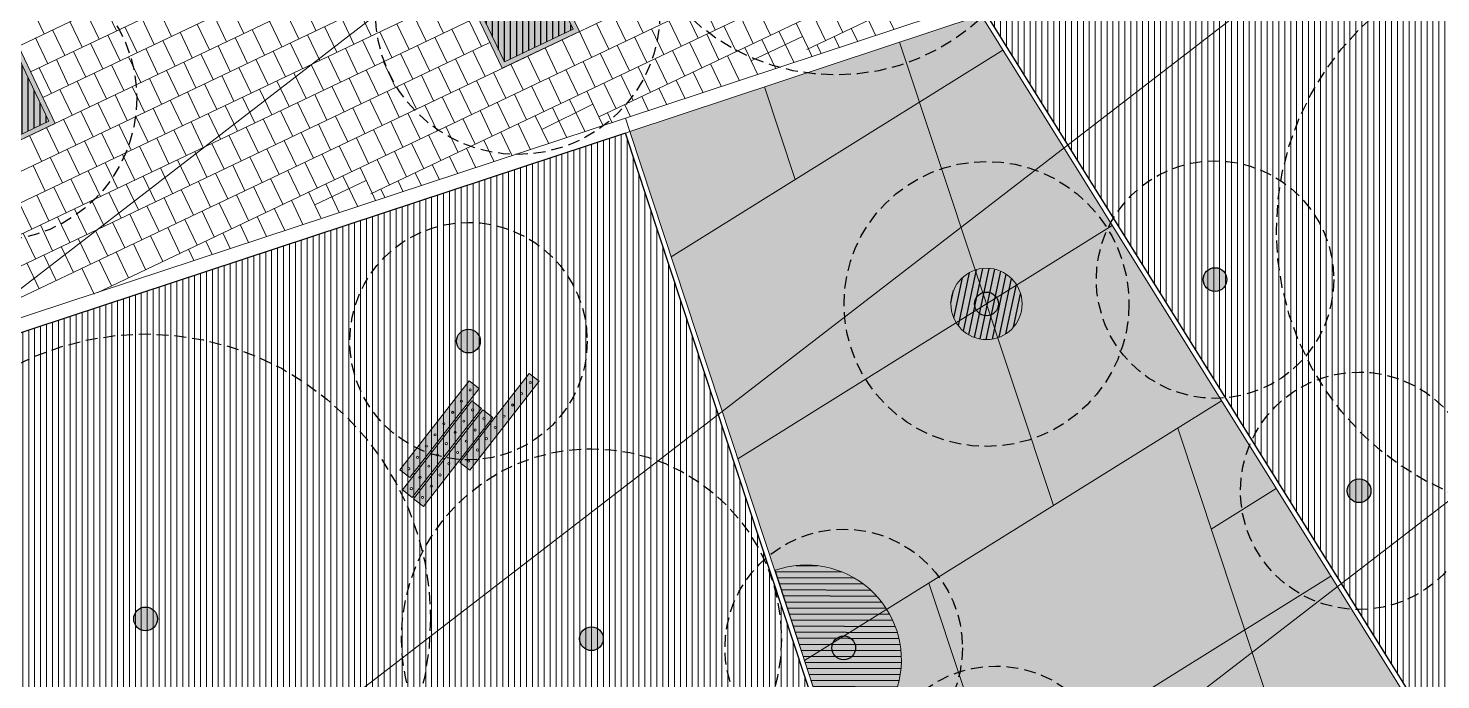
# Model space of a CAD drawing. Header units: metres. Extents: x 678805 to 1359287, y 2747329 to 5497370.
# Drawn here: x 679761.22 to 679790.96, y 2748711.44 to 2748725.15 of the extents above; entities that cross this region are included whole.
import ezdxf
from ezdxf.enums import TextEntityAlignment as Align

# ---------------------------------------------------------------- set-up
doc = ezdxf.new("R2010")
doc.units = ezdxf.units.M
doc.linetypes.add('XREF_MON_SFT_TREES$0$HIDDEN', pattern=[0.375, 0.25, -0.125])
for name, color, linetype in [('00_XREF_MON_HSC_PAVEMENT', 7, 'Continuous'), ('00_XREF_TWQ_BUILDINGS', 7, 'Continuous'), ('00_XREF_TWQ_SFT_TREES', 7, 'Continuous'), ('XREF_MON_GENERAL_LAYOUT$0$02-L-Edge Line Step -10cm', 6, 'Continuous'), ('XREF_MON_HSC_PAVEMENT$0$03-TR-Tree Pit_Green', 74, 'Continuous'), ('XREF_MON_SFT_TREES$0$SL_TREE_CANOPY', 251, 'XREF_MON_SFT_TREES$0$HIDDEN'), ('XREF_MON_SFT_TREES$0$SL_TREE_TRUNK', 251, 'Continuous')]:
    doc.layers.add(name, color=color, linetype=linetype)
for name, color, linetype, true_color in [('02-L-Waterfeatures 01', 7, 'Continuous', 0x4da6ff), ('XREF_MON_HSC_PAVEMENT$0$03-TR-Tree Pit_White', 7, 'Continuous', 0xfcfcfc), ('XREF_MON_SFT_TREES$0$SL_TREE_ACACIA_ETBAICA', 7, 'Continuous', 0x405700), ('XREF_MON_SFT_TREES$0$SL_TREE_ACACIA_NILOTICA', 7, 'Continuous', 0x264d00), ('XREF_MON_SFT_TREES$0$SL_TREE_BOMBAX_CEIBA', 7, 'Continuous', 0x8f2400), ('XREF_MON_SFT_TREES$0$SL_TREE_CERCIDIUM_FLORIDUM', 7, 'Continuous', 0xe0e000), ('XREF_MON_SFT_TREES$0$SL_TREE_FICUS_RELIGIOSA', 7, 'Continuous', 0x405700), ('XREF_MON_SFT_TREES$0$SL_TREE_MELIA_AZEDARACH', 7, 'Continuous', 0xfcb0fa)]:
    doc.layers.add(name, color=color, linetype=linetype, true_color=true_color)
for name, color, linetype, lineweight in [('XREF_MON_GENERAL_LAYOUT$0$02-L-Level Curves 0.25-0.75m', 33, 'Continuous', 5), ('XREF_MON_GENERAL_LAYOUT$0$02-L-Level Curves 0.50m', 33, 'Continuous', 5), ('XREF_MON_GENERAL_LAYOUT$0$02-L-Level Curves 1m', 37, 'Continuous', 5), ('XREF_MON_GENERAL_LAYOUT$0$02-L-Material Change', 251, 'Continuous', 5), ('XREF_MON_GENERAL_LAYOUT$0$04-BK-Tree Pit', 6, 'Continuous', 5), ('XREF_MON_HSC_FURNITURE$0$03-PG-CBIncluded', 8, 'Continuous', 5), ('XREF_MON_HSC_PAVEMENT$0$04-BK-Tree Pit', 6, 'Continuous', 5)]:
    doc.layers.add(name, color=color, linetype=linetype, lineweight=lineweight)
for name, color, linetype, lineweight, true_color in [('XREF_MON_HSC_PAVEMENT$0$02-L-Joints-Paviment_06_Concrete Slab in sittu', 7, 'Continuous', 5, 0x999999), ('XREF_MON_HSC_PAVEMENT$0$02-L-Joints-Paviment_07_Precast Concrete Blocks 60X40', 7, 'Continuous', 5, 0x999999), ('XREF_MON_HSC_PAVEMENT$0$03-TR-Pavement_02_Sealed Gravel', 7, 'Continuous', 5, 0x38321e), ('XREF_MON_HSC_PAVEMENT$0$03-TR-Pavement_06_Concrete Slab in situ', 7, 'Continuous', 9, 0xf7f7f7), ('XREF_MON_HSC_PAVEMENT$0$03-TR-Pavement_07_Precast Concrete Blocks 60X40', 7, 'Continuous', 5, 0x999999)]:
    doc.layers.add(name, color=color, linetype=linetype, lineweight=lineweight, true_color=true_color)
doc.layers.get('XREF_MON_SFT_TREES$0$SL_TREE_ACACIA_ETBAICA').off()
doc.layers.get('XREF_MON_SFT_TREES$0$SL_TREE_ACACIA_NILOTICA').off()
doc.layers.get('XREF_MON_SFT_TREES$0$SL_TREE_BOMBAX_CEIBA').off()
doc.layers.get('XREF_MON_SFT_TREES$0$SL_TREE_CERCIDIUM_FLORIDUM').off()
doc.layers.get('XREF_MON_SFT_TREES$0$SL_TREE_FICUS_RELIGIOSA').off()
doc.layers.get('XREF_MON_SFT_TREES$0$SL_TREE_MELIA_AZEDARACH').off()
doc.styles.add('XREF_MON_GENERAL_LAYOUT$0$Standard', font='arial.ttf')
pattern_1 = [(90, (652974.11672, 2717198.73223), (-0.1247775, 0), [])]

# ---------------------------------------------------------------- blocks, each defined once
blk = doc.blocks.new('XREF_MON_SFT_TREES$0$Acacia etbaica')
h = blk.add_hatch()
h.set_pattern_fill('ANSI31', color=256, scale=0.1)
edge = h.paths.add_edge_path()
edge.add_arc((0, 0), 3, 0, 360)
at = {"layer": 'XREF_MON_SFT_TREES$0$SL_TREE_TRUNK'}
h = blk.add_hatch(color=256, dxfattribs=at)
h.dxf.hatch_style = 1
edge = h.paths.add_edge_path()
edge.add_arc((0, 0), 0.15, 286.4511, 569.1271)
edge.add_arc((0, 0), 0.15, 209.1271, 286.4511)
at = {"layer": 'XREF_MON_SFT_TREES$0$SL_TREE_CANOPY'}
blk.add_circle((0, 0), 3, dxfattribs=at)
at = {"layer": 'XREF_MON_SFT_TREES$0$SL_TREE_TRUNK'}
blk.add_circle((0, 0), 0.15, dxfattribs=at)
blk.add_circle((0, 0), 0.15, dxfattribs=at)
blk = doc.blocks.new('XREF_MON_SFT_TREES$0$Ficus_religiosa')
h = blk.add_hatch()
h.set_pattern_fill('ANSI31', color=256, scale=0.1)
edge = h.paths.add_edge_path()
edge.add_arc((0, 0), 6, -25.4481, 334.5519)
at = {"layer": 'XREF_MON_SFT_TREES$0$SL_TREE_TRUNK'}
h = blk.add_hatch(color=256, dxfattribs=at)
h.dxf.hatch_style = 1
edge = h.paths.add_edge_path()
edge.add_arc((0, 0), 0.25, 0, 360)
at = {"layer": 'XREF_MON_SFT_TREES$0$SL_TREE_CANOPY', "linetype": 'XREF_MON_SFT_TREES$0$HIDDEN'}
blk.add_circle((0, 0), 6, dxfattribs=at)
at = {"layer": 'XREF_MON_SFT_TREES$0$SL_TREE_TRUNK'}
blk.add_circle((0, 0), 0.25, dxfattribs=at)
blk = doc.blocks.new('XREF_MON_SFT_TREES$0$Bombax_ceiba')
h = blk.add_hatch()
h.set_pattern_fill('ANSI31', color=256, scale=0.1)
edge = h.paths.add_edge_path()
edge.add_arc((0, 0), 3, -25.4481, 334.5519)
at = {"layer": 'XREF_MON_SFT_TREES$0$SL_TREE_TRUNK'}
h = blk.add_hatch(color=256, dxfattribs=at)
h.dxf.hatch_style = 1
edge = h.paths.add_edge_path()
edge.add_arc((0, 0), 0.25, 0, 360)
at = {"layer": 'XREF_MON_SFT_TREES$0$SL_TREE_CANOPY', "linetype": 'XREF_MON_SFT_TREES$0$HIDDEN'}
blk.add_circle((0, 0), 3, dxfattribs=at)
at = {"layer": 'XREF_MON_SFT_TREES$0$SL_TREE_TRUNK'}
blk.add_circle((0, 0), 0.25, dxfattribs=at)
blk = doc.blocks.new('XREF_MON_SFT_TREES$0$Acacia Nilotica D')
h = blk.add_hatch()
h.set_pattern_fill('ANSI31', color=256, scale=0.1)
edge = h.paths.add_edge_path()
edge.add_arc((0, 0), 4, -0.0001, 359.9999)
at = {"layer": 'XREF_MON_SFT_TREES$0$SL_TREE_TRUNK'}
h = blk.add_hatch(color=256, dxfattribs=at)
h.dxf.hatch_style = 1
edge = h.paths.add_edge_path()
edge.add_arc((0, 0), 0.25, 0, 360)
at = {"layer": 'XREF_MON_SFT_TREES$0$SL_TREE_CANOPY', "linetype": 'XREF_MON_SFT_TREES$0$HIDDEN'}
blk.add_circle((0, 0), 4, dxfattribs=at)
at = {"layer": 'XREF_MON_SFT_TREES$0$SL_TREE_TRUNK'}
blk.add_circle((0, 0), 0.25, dxfattribs=at)
blk = doc.blocks.new('XREF_MON_SFT_TREES$0$Melia_Azedarach.C')
h = blk.add_hatch()
h.set_pattern_fill('ANSI31', color=256, scale=0.1, angle=25.45)
edge = h.paths.add_edge_path()
edge.add_arc((0, 0), 2.5, 0, 360)
at = {"layer": 'XREF_MON_SFT_TREES$0$SL_TREE_TRUNK'}
h = blk.add_hatch(color=256, dxfattribs=at)
h.dxf.hatch_style = 1
edge = h.paths.add_edge_path()
edge.add_arc((0, 0), 0.25, 0, 360)
at = {"layer": 'XREF_MON_SFT_TREES$0$SL_TREE_CANOPY', "linetype": 'XREF_MON_SFT_TREES$0$HIDDEN'}
blk.add_circle((0, 0), 2.5, dxfattribs=at)
at = {"layer": 'XREF_MON_SFT_TREES$0$SL_TREE_TRUNK'}
blk.add_circle((0, 0), 0.25, dxfattribs=at)
blk = doc.blocks.new('XREF_MON_SFT_TREES$0$Cercidium.A')
h = blk.add_hatch()
h.set_pattern_fill('ANSI31', color=256, scale=0.1, angle=25.448)
edge = h.paths.add_edge_path()
edge.add_arc((0, 0), 4.5, 0, 360)
at = {"layer": 'XREF_MON_SFT_TREES$0$SL_TREE_TRUNK'}
h = blk.add_hatch(color=256, dxfattribs=at)
h.dxf.hatch_style = 1
edge = h.paths.add_edge_path()
edge.add_arc((0, 0), 0.25, 0, 360)
at = {"layer": 'XREF_MON_SFT_TREES$0$SL_TREE_CANOPY', "linetype": 'XREF_MON_SFT_TREES$0$HIDDEN'}
blk.add_circle((0, 0), 4.5, dxfattribs=at)
at = {"layer": 'XREF_MON_SFT_TREES$0$SL_TREE_TRUNK'}
blk.add_circle((0, 0), 0.25, dxfattribs=at)
blk = doc.blocks.new('XREF_MON_SFT_TREES')
at = {"layer": 'XREF_MON_SFT_TREES$0$SL_TREE_ACACIA_ETBAICA', "rotation": 25.44812939262281}
for p in [(679771.524, 2748725.494), (679760.5, 2748723.68)]:
    blk.add_blockref('XREF_MON_SFT_TREES$0$Acacia etbaica', p, dxfattribs=at)
at = {"layer": 'XREF_MON_SFT_TREES$0$SL_TREE_ACACIA_NILOTICA', "rotation": 25.44819483249446}
blk.add_blockref('XREF_MON_SFT_TREES$0$Acacia Nilotica D', (679773.076, 2748712.299), dxfattribs=at)
at = {"layer": 'XREF_MON_SFT_TREES$0$SL_TREE_BOMBAX_CEIBA', "rotation": 25.44812939262281}
blk.add_blockref('XREF_MON_SFT_TREES$0$Bombax_ceiba', (679781.396, 2748719.347), dxfattribs=at)
at = {"layer": 'XREF_MON_SFT_TREES$0$SL_TREE_CERCIDIUM_FLORIDUM'}
blk.add_blockref('XREF_MON_SFT_TREES$0$Cercidium.A', (679778.225, 2748728.665), dxfattribs=at)
at = {"layer": 'XREF_MON_SFT_TREES$0$SL_TREE_FICUS_RELIGIOSA', "rotation": 25.44812939262281}
for p in [(679793.502, 2748720.898), (679763.687, 2748712.715)]:
    blk.add_blockref('XREF_MON_SFT_TREES$0$Ficus_religiosa', p, dxfattribs=at)
at = {"layer": 'XREF_MON_SFT_TREES$0$SL_TREE_MELIA_AZEDARACH'}
for p in [(679786.209, 2748719.859), (679770.486, 2748718.564), (679789.243, 2748715.413), (679778.389, 2748712.106), (679781.595, 2748709.223)]:
    blk.add_blockref('XREF_MON_SFT_TREES$0$Melia_Azedarach.C', p, dxfattribs=at)
blk = doc.blocks.new('XREF_MON_HSC_PAVEMENT$0$Escocell Quadrat')
at = {"layer": 'XREF_MON_HSC_PAVEMENT$0$03-TR-Tree Pit_Green'}
h = blk.add_hatch(dxfattribs=at)
h.set_pattern_fill('ANSI31', color=256, scale=0.04, angle=19.5514)
h.set_pattern_definition([(64.551379247, (-1794786.01457, -2189831.7944), (-0.114677314033, 0.0545720958565), [])])
h.paths.add_polyline_path([(-1.159, 0.359), (-2.759, 0.359), (-2.759, -1.241), (-1.159, -1.241)])
at = {"layer": 'XREF_MON_HSC_PAVEMENT$0$03-TR-Tree Pit_White'}
h = blk.add_hatch(color=256, dxfattribs=at)
h.dxf.hatch_style = 1
h.paths.add_polyline_path([(-2.859, 0.459), (-1.059, 0.459), (-1.059, -1.341), (-2.859, -1.341)])
at = {"ltscale": 0.3}
blk.add_lwpolyline([(-2.759, -1.241), (-1.159, -1.241), (-1.159, 0.359), (-2.759, 0.359)], close=True, dxfattribs=at)
blk = doc.blocks.new('*U529')
at = {"layer": 'XREF_MON_HSC_PAVEMENT$0$03-TR-Tree Pit_Green'}
h = blk.add_hatch(dxfattribs=at)
h.set_pattern_fill('ANSI31', color=256, scale=0.04, angle=33)
edge = h.paths.add_edge_path()
edge.add_arc((0, 0), 0.75, 0, 360)
at = {"layer": 'XREF_MON_HSC_PAVEMENT$0$03-TR-Tree Pit_White'}
h = blk.add_hatch(color=256, dxfattribs=at)
h.dxf.hatch_style = 1
edge = h.paths.add_edge_path()
edge.add_arc((0, 0), 0.75, 0, 360)
blk.add_circle((0, 0), 0.75)
blk = doc.blocks.new('XREF_MON_HSC_PAVEMENT$0$Tree Pit 4m CUT_')
at = {"layer": 'XREF_MON_HSC_PAVEMENT$0$03-TR-Tree Pit_Green'}
h = blk.add_hatch(dxfattribs=at)
h.set_pattern_fill('ANSI31', color=256, scale=0.04, angle=-135)
h.set_pattern_definition([(270, (679710.07951, 2748613.50847), (0.127, 2e-17), [])])
edge = h.paths.add_edge_path()
edge.add_line((1.899, 0.627), (-1.899, -0.627))
edge.add_arc((0.013, -0.039), 2, 197.1122, 379.4418)
at = {"layer": 'XREF_MON_HSC_PAVEMENT$0$03-TR-Tree Pit_White'}
h = blk.add_hatch(color=256, dxfattribs=at)
h.dxf.hatch_style = 1
edge = h.paths.add_edge_path()
edge.add_line((1.899, 0.627), (-1.899, -0.627))
edge.add_arc((0.013, -0.039), 2, 197.1122, 379.4418)
blk.add_lwpolyline([(-1.899, -0.627), (1.899, 0.627, -1.02054)], format="xyb", close=True)
blk = doc.blocks.new('XREF_MON_HSC_PAVEMENT')
at = {"layer": 'XREF_MON_HSC_PAVEMENT$0$03-TR-Pavement_02_Sealed Gravel', "linetype": 'Continuous'}
h = blk.add_hatch(dxfattribs=at)
h.set_pattern_fill('ANSI31', color=256, scale=0.0393, angle=45)
h.set_pattern_definition(pattern_1)
h.paths.add_polyline_path([(679798.235, 2748737.952), (679798.244, 2748737.945), (679804.727, 2748731.776), (679796.79, 2748723.502), (679788.909, 2748731.062), (679781.362, 2748725.485), (679790.88, 2748710.231), (679812.839, 2748723.898), (679802.242, 2748740.913)])
h = blk.add_hatch(dxfattribs=at)
h.set_pattern_fill('ANSI31', color=256, scale=0.0393, angle=45)
h.set_pattern_definition(pattern_1)
h.paths.add_polyline_path([(679735.044, 2748710.147), (679760.089, 2748691.068), (679780.187, 2748703.577), (679773.791, 2748722.943)])
at = {"layer": 'XREF_MON_HSC_PAVEMENT$0$03-TR-Pavement_06_Concrete Slab in situ', "linetype": 'Continuous'}
h = blk.add_hatch(color=256, dxfattribs=at)
h.dxf.hatch_style = 1
h.paths.add_polyline_path([(679773.886, 2748722.975), (679781.285, 2748725.418), (679790.954, 2748709.924), (679780.371, 2748703.338)])
at = {"layer": 'XREF_MON_HSC_PAVEMENT$0$02-L-Joints-Paviment_06_Concrete Slab in sittu'}
for p, q in [((679781.742, 2748724.686), (679774.757, 2748720.338)), ((679784.045, 2748720.995), (679776.16, 2748716.088)), ((679786.348, 2748717.305), (679777.564, 2748711.838)), ((679787.499, 2748715.46), (679786.13, 2748714.607)), ((679788.651, 2748713.614), (679778.968, 2748707.588))]:
    blk.add_line(p, q, dxfattribs=at)
for points in [[(679782.805, 2748715.1), (679779.567, 2748724.857)], [(679777.367, 2748721.963), (679776.72, 2748723.914)], [(679788.244, 2748708.237), (679785.425, 2748716.731)], [(679783.004, 2748704.977), (679780.185, 2748713.47)]]:
    blk.add_lwpolyline(points, dxfattribs=at)
at = {"layer": 'XREF_MON_HSC_PAVEMENT$0$02-L-Joints-Paviment_07_Precast Concrete Blocks 60X40'}
for p, q in [((679776.227, 2748725.372), (679776.485, 2748724.83)), ((679776.588, 2748725.544), (679776.846, 2748725.002)), ((679777.749, 2748725.432), (679778.007, 2748724.89)), ((679778.11, 2748725.603), (679778.368, 2748725.062)), ((679779.271, 2748725.491), (679779.442, 2748725.13)), ((679775.866, 2748725.2), (679776.123, 2748724.658)), ((679777.026, 2748725.088), (679777.337, 2748724.435)), ((679777.388, 2748725.26), (679777.645, 2748724.718)), ((679778.548, 2748725.148), (679778.677, 2748724.878)), ((679778.909, 2748725.319), (679779.06, 2748725.004)), ((679775.143, 2748724.856), (679775.401, 2748724.314)), ((679775.504, 2748725.028), (679775.762, 2748724.486)), ((679777.521, 2748724.979), (679776.438, 2748724.463)), ((679776.665, 2748724.916), (679776.954, 2748724.309)), ((679777.826, 2748724.804), (679777.911, 2748724.625)), ((679778.187, 2748724.976), (679778.294, 2748724.751)), ((679774.421, 2748724.512), (679774.679, 2748723.971)), ((679774.782, 2748724.684), (679775.04, 2748724.142)), ((679775.943, 2748724.572), (679776.188, 2748724.056)), ((679776.304, 2748724.744), (679776.571, 2748724.182)), ((679777.645, 2748724.718), (679777.72, 2748724.562)), ((679774.06, 2748724.34), (679774.317, 2748723.799)), ((679775.22, 2748724.228), (679775.423, 2748723.803)), ((679775.582, 2748724.4), (679775.806, 2748723.929)), ((679773.337, 2748723.997), (679773.595, 2748723.455)), ((679773.698, 2748724.169), (679773.956, 2748723.627)), ((679774.498, 2748723.885), (679774.657, 2748723.55)), ((679774.859, 2748724.057), (679775.04, 2748723.677)), ((679772.615, 2748723.653), (679772.935, 2748722.981)), ((679772.976, 2748723.825), (679773.234, 2748723.283)), ((679774.137, 2748723.713), (679774.274, 2748723.424)), ((679771.892, 2748723.309), (679772.169, 2748722.728)), ((679773.105, 2748723.554), (679772.031, 2748723.019)), ((679772.254, 2748723.481), (679772.552, 2748722.855)), ((679773.234, 2748723.283), (679773.317, 2748723.108)), ((679773.414, 2748723.369), (679773.509, 2748723.171)), ((679773.776, 2748723.541), (679773.892, 2748723.297)), ((679771.531, 2748723.137), (679771.786, 2748722.602)), ((679770.809, 2748722.794), (679771.02, 2748722.349)), ((679771.17, 2748722.965), (679771.403, 2748722.475)), ((679770.086, 2748722.45), (679770.255, 2748722.096)), ((679770.448, 2748722.622), (679770.638, 2748722.223)), ((679768.461, 2748721.676), (679768.203, 2748722.218)), ((679769.364, 2748722.106), (679769.489, 2748721.843)), ((679769.725, 2748722.278), (679769.872, 2748721.97)), ((679768.332, 2748721.947), (679767.249, 2748721.432)), ((679767.766, 2748721.274), (679767.481, 2748721.874)), ((679768.149, 2748721.401), (679767.842, 2748722.046)), ((679769.003, 2748721.934), (679769.106, 2748721.717)), ((679767.001, 2748721.021), (679766.759, 2748721.531)), ((679767.378, 2748721.161), (679767.12, 2748721.703)), ((679768.461, 2748721.676), (679768.532, 2748721.527)), ((679768.642, 2748721.762), (679768.724, 2748721.59)), ((679766.618, 2748720.895), (679766.397, 2748721.359)), ((679769.236, 2748721.444), (679769.245, 2748721.425)), ((679765.852, 2748720.642), (679765.675, 2748721.015)), ((679766.235, 2748720.769), (679766.036, 2748721.187)), ((679765.087, 2748720.389), (679764.953, 2748720.671)), ((679765.47, 2748720.516), (679765.314, 2748720.843)), ((679764.704, 2748720.263), (679764.591, 2748720.499))]:
    blk.add_line(p, q, dxfattribs=at)
for points in [[(679761.291, 2748725.574), (679761.549, 2748725.032)], [(679762.452, 2748725.461), (679762.709, 2748724.92)], [(679762.813, 2748725.633), (679763.071, 2748725.092)], [(679763.974, 2748725.521), (679764.231, 2748724.979)], [(679765.134, 2748725.409), (679765.392, 2748724.867)], [(679765.496, 2748725.581), (679765.753, 2748725.039)], [(679766.656, 2748725.469), (679766.914, 2748724.927)], [(679767.018, 2748725.641), (679767.275, 2748725.099)], [(679768.178, 2748725.529), (679768.436, 2748724.987)], [(679769.339, 2748725.417), (679769.597, 2748724.875)], [(679769.7, 2748725.588), (679769.958, 2748725.047)], [(679773.544, 2748725.424), (679773.802, 2748724.882)], [(679773.905, 2748725.596), (679774.163, 2748725.054)], [(679775.066, 2748725.484), (679775.324, 2748724.942)], [(679775.427, 2748725.656), (679775.685, 2748725.114)], [(679761.729, 2748725.118), (679761.987, 2748724.576)], [(679762.09, 2748725.29), (679762.348, 2748724.748)], [(679763.251, 2748725.177), (679763.509, 2748724.636)], [(679763.612, 2748725.349), (679763.87, 2748724.808)], [(679764.412, 2748725.065), (679764.67, 2748724.524)], [(679764.773, 2748725.237), (679765.031, 2748724.695)], [(679765.934, 2748725.125), (679766.192, 2748724.583)], [(679766.295, 2748725.297), (679766.553, 2748724.755)], [(679767.456, 2748725.185), (679767.714, 2748724.643)], [(679767.817, 2748725.357), (679768.075, 2748724.815)], [(679768.617, 2748725.073), (679768.875, 2748724.531)], [(679768.978, 2748725.245), (679769.236, 2748724.703)], [(679770.139, 2748725.133), (679770.397, 2748724.591)], [(679770.5, 2748725.304), (679770.758, 2748724.763)], [(679772.822, 2748725.08), (679773.079, 2748724.539)], [(679773.183, 2748725.252), (679773.441, 2748724.71)], [(679774.344, 2748725.14), (679774.601, 2748724.598)], [(679774.705, 2748725.312), (679774.963, 2748724.77)], [(679761.368, 2748724.946), (679761.626, 2748724.404)], [(679762.529, 2748724.834), (679762.787, 2748724.292)], [(679762.89, 2748725.006), (679763.148, 2748724.464)], [(679764.051, 2748724.893), (679764.309, 2748724.352)], [(679765.212, 2748724.781), (679765.469, 2748724.24)], [(679765.573, 2748724.953), (679765.831, 2748724.411)], [(679766.734, 2748724.841), (679766.991, 2748724.299)], [(679767.095, 2748725.013), (679767.353, 2748724.471)], [(679768.256, 2748724.901), (679768.513, 2748724.359)], [(679769.416, 2748724.789), (679769.674, 2748724.247)], [(679769.778, 2748724.961), (679770.035, 2748724.419)], [(679772.46, 2748724.908), (679772.718, 2748724.367)], [(679773.621, 2748724.796), (679773.879, 2748724.255)], [(679773.982, 2748724.968), (679774.24, 2748724.426)], [(679761.807, 2748724.49), (679762.064, 2748723.948)], [(679762.168, 2748724.662), (679762.426, 2748724.12)], [(679763.328, 2748724.55), (679763.586, 2748724.008)], [(679763.69, 2748724.722), (679763.947, 2748724.18)], [(679764.85, 2748724.61), (679765.108, 2748724.068)], [(679766.011, 2748724.497), (679766.269, 2748723.956)], [(679766.372, 2748724.669), (679766.63, 2748724.128)], [(679767.533, 2748724.557), (679767.791, 2748724.015)], [(679767.894, 2748724.729), (679768.152, 2748724.187)], [(679769.055, 2748724.617), (679769.313, 2748724.075)], [(679770.216, 2748724.505), (679770.474, 2748723.963)], [(679770.577, 2748724.677), (679770.835, 2748724.135)], [(679771.738, 2748724.565), (679771.996, 2748724.023)], [(679772.099, 2748724.737), (679772.357, 2748724.195)], [(679773.26, 2748724.624), (679773.518, 2748724.083)], [(679761.445, 2748724.318), (679761.703, 2748723.776)], [(679762.606, 2748724.206), (679762.864, 2748723.664)], [(679762.967, 2748724.378), (679763.225, 2748723.836)], [(679764.128, 2748724.266), (679764.386, 2748723.724)], [(679764.489, 2748724.438), (679764.747, 2748723.896)], [(679765.65, 2748724.326), (679765.908, 2748723.784)], [(679766.811, 2748724.213), (679767.069, 2748723.672)], [(679767.172, 2748724.385), (679767.43, 2748723.844)], [(679768.333, 2748724.273), (679768.591, 2748723.731)], [(679768.694, 2748724.445), (679768.952, 2748723.903)], [(679769.855, 2748724.333), (679770.113, 2748723.791)], [(679771.016, 2748724.221), (679771.273, 2748723.679)], [(679771.377, 2748724.393), (679771.635, 2748723.851)], [(679772.538, 2748724.281), (679772.795, 2748723.739)], [(679772.899, 2748724.453), (679773.157, 2748723.911)], [(679762.245, 2748724.034), (679762.503, 2748723.492)], [(679763.406, 2748723.922), (679763.664, 2748723.38)], [(679763.767, 2748724.094), (679764.025, 2748723.552)], [(679764.928, 2748723.982), (679765.186, 2748723.44)], [(679765.289, 2748724.154), (679765.547, 2748723.612)], [(679766.45, 2748724.042), (679766.707, 2748723.5)], [(679767.61, 2748723.929), (679767.868, 2748723.388)], [(679767.972, 2748724.101), (679768.229, 2748723.56)], [(679769.132, 2748723.989), (679769.39, 2748723.447)], [(679769.494, 2748724.161), (679769.751, 2748723.619)], [(679770.293, 2748723.877), (679770.551, 2748723.335)], [(679770.654, 2748724.049), (679770.912, 2748723.507)], [(679771.815, 2748723.937), (679772.073, 2748723.395)], [(679772.176, 2748724.109), (679772.434, 2748723.567)], [(679761.884, 2748723.862), (679762.142, 2748723.32)], [(679762.683, 2748723.578), (679762.941, 2748723.036)], [(679763.045, 2748723.75), (679763.302, 2748723.208)], [(679764.205, 2748723.638), (679764.463, 2748723.096)], [(679764.566, 2748723.81), (679764.824, 2748723.268)], [(679765.727, 2748723.698), (679765.985, 2748723.156)], [(679766.088, 2748723.87), (679766.346, 2748723.328)], [(679766.888, 2748723.586), (679767.146, 2748723.044)], [(679767.249, 2748723.758), (679767.507, 2748723.216)], [(679768.41, 2748723.646), (679768.668, 2748723.104)], [(679768.771, 2748723.817), (679769.029, 2748723.276)], [(679769.932, 2748723.705), (679770.19, 2748723.164)], [(679771.093, 2748723.593), (679771.351, 2748723.051)], [(679771.454, 2748723.765), (679771.712, 2748723.223)], [(679762.322, 2748723.406), (679762.58, 2748722.865)], [(679763.483, 2748723.294), (679763.741, 2748722.752)], [(679763.844, 2748723.466), (679764.102, 2748722.924)], [(679765.005, 2748723.354), (679765.263, 2748722.812)], [(679765.366, 2748723.526), (679765.624, 2748722.984)], [(679766.527, 2748723.414), (679766.785, 2748722.872)], [(679767.688, 2748723.302), (679767.945, 2748722.76)], [(679768.049, 2748723.474), (679768.307, 2748722.932)], [(679769.21, 2748723.362), (679769.467, 2748722.82)], [(679769.571, 2748723.533), (679769.829, 2748722.992)], [(679770.732, 2748723.421), (679770.989, 2748722.88)], [(679761.6, 2748723.063), (679761.858, 2748722.521)], [(679761.961, 2748723.234), (679762.219, 2748722.693)], [(679763.122, 2748723.122), (679763.38, 2748722.581)], [(679764.283, 2748723.01), (679764.54, 2748722.469)], [(679764.644, 2748723.182), (679764.902, 2748722.64)], [(679765.805, 2748723.07), (679766.062, 2748722.528)], [(679766.166, 2748723.242), (679766.424, 2748722.7)], [(679767.326, 2748723.13), (679767.584, 2748722.588)], [(679768.487, 2748723.018), (679768.745, 2748722.476)], [(679768.848, 2748723.19), (679769.106, 2748722.648)], [(679770.009, 2748723.078), (679770.267, 2748722.536)], [(679770.37, 2748723.249), (679770.628, 2748722.708)], [(679761.239, 2748722.891), (679761.496, 2748722.349)], [(679762.399, 2748722.779), (679762.657, 2748722.237)], [(679762.761, 2748722.951), (679763.018, 2748722.409)], [(679763.921, 2748722.838), (679764.179, 2748722.297)], [(679765.082, 2748722.726), (679765.34, 2748722.185)], [(679765.443, 2748722.898), (679765.701, 2748722.356)], [(679766.604, 2748722.786), (679766.862, 2748722.244)], [(679766.965, 2748722.958), (679767.223, 2748722.416)], [(679768.126, 2748722.846), (679768.384, 2748722.304)], [(679769.287, 2748722.734), (679769.545, 2748722.192)], [(679769.648, 2748722.906), (679769.906, 2748722.364)], [(679761.677, 2748722.435), (679761.935, 2748721.893)], [(679762.038, 2748722.607), (679762.296, 2748722.065)], [(679763.199, 2748722.495), (679763.457, 2748721.953)], [(679763.56, 2748722.667), (679763.818, 2748722.125)], [(679764.721, 2748722.554), (679764.979, 2748722.013)], [(679765.882, 2748722.442), (679766.14, 2748721.901)], [(679766.243, 2748722.614), (679766.501, 2748722.072)], [(679767.404, 2748722.502), (679767.662, 2748721.96)], [(679767.765, 2748722.674), (679768.023, 2748722.132)], [(679768.565, 2748722.39), (679768.822, 2748721.848)], [(679768.926, 2748722.562), (679769.184, 2748722.02)], [(679761.316, 2748722.263), (679761.574, 2748721.721)], [(679762.477, 2748722.151), (679762.734, 2748721.609)], [(679762.838, 2748722.323), (679763.096, 2748721.781)], [(679763.999, 2748722.211), (679764.256, 2748721.669)], [(679764.36, 2748722.383), (679764.618, 2748721.841)], [(679765.159, 2748722.099), (679765.417, 2748721.557)], [(679765.521, 2748722.27), (679765.778, 2748721.729)], [(679766.681, 2748722.158), (679766.939, 2748721.617)], [(679767.043, 2748722.33), (679767.3, 2748721.788)], [(679768.203, 2748722.218), (679768.461, 2748721.676)], [(679761.754, 2748721.807), (679762.012, 2748721.265)], [(679762.115, 2748721.979), (679762.373, 2748721.437)], [(679763.276, 2748721.867), (679763.534, 2748721.325)], [(679763.637, 2748722.039), (679763.895, 2748721.497)], [(679764.798, 2748721.927), (679765.056, 2748721.385)], [(679765.959, 2748721.815), (679766.217, 2748721.273)], [(679766.32, 2748721.987), (679766.578, 2748721.445)], [(679761.393, 2748721.635), (679761.651, 2748721.093)], [(679762.554, 2748721.523), (679762.812, 2748720.981)], [(679762.915, 2748721.695), (679763.173, 2748721.153)], [(679764.076, 2748721.583), (679764.334, 2748721.041)], [(679764.437, 2748721.755), (679764.695, 2748721.213)], [(679765.598, 2748721.643), (679765.856, 2748721.101)], [(679761.032, 2748721.463), (679761.29, 2748720.922)], [(679762.193, 2748721.351), (679762.45, 2748720.81)], [(679763.353, 2748721.239), (679763.611, 2748720.697)], [(679763.715, 2748721.411), (679763.972, 2748720.869)], [(679764.875, 2748721.299), (679765.133, 2748720.757)], [(679765.237, 2748721.471), (679765.494, 2748720.929)], [(679761.47, 2748721.008), (679761.728, 2748720.466)], [(679761.831, 2748721.179), (679762.089, 2748720.638)], [(679762.992, 2748721.067), (679763.25, 2748720.526)], [(679764.153, 2748720.955), (679764.411, 2748720.413)], [(679764.514, 2748721.127), (679764.772, 2748720.585)], [(679761.109, 2748720.836), (679761.367, 2748720.294)], [(679762.27, 2748720.724), (679762.528, 2748720.182)], [(679762.631, 2748720.895), (679762.889, 2748720.354)], [(679763.431, 2748720.612), (679763.688, 2748720.07)], [(679763.792, 2748720.783), (679764.05, 2748720.242)], [(679761.547, 2748720.38), (679761.805, 2748719.838)], [(679761.909, 2748720.552), (679762.166, 2748720.01)], [(679763.069, 2748720.44), (679763.327, 2748719.898)], [(679761.186, 2748720.208), (679761.444, 2748719.666)], [(679762.347, 2748720.096), (679762.605, 2748719.554)], [(679762.708, 2748720.268), (679762.966, 2748719.726)]]:
    blk.add_lwpolyline(points, dxfattribs=at)
at = {"layer": 'XREF_MON_HSC_PAVEMENT$0$03-TR-Pavement_07_Precast Concrete Blocks 60X40'}
for p, q in [((679736.988, 2748713.344), (679889.655, 2748785.993)), ((679761.265, 2748724.232), (679887.16, 2748784.141)), ((679761.523, 2748723.69), (679831.614, 2748757.044)), ((679746.249, 2748715.758), (679820.602, 2748751.14)), ((679746.507, 2748715.216), (679809.59, 2748745.235)), ((679744.425, 2748713.561), (679801.437, 2748740.691)), ((679758.116, 2748718.082), (679793.858, 2748735.091)), ((679762.679, 2748719.59), (679791.331, 2748733.224)), ((679768.429, 2748721.661), (679788.805, 2748731.357)), ((679773.234, 2748723.283), (679785.482, 2748729.112)), ((679777.613, 2748724.702), (679783.031, 2748727.281)), ((679748.988, 2748715.068), (679770.681, 2748725.39)), ((679753.552, 2748716.575), (679770.938, 2748724.849))]:
    blk.add_line(p, q, dxfattribs=at)
at = {"layer": 'XREF_MON_HSC_PAVEMENT$0$04-BK-Tree Pit'}
for name, p, rotation in [('XREF_MON_HSC_PAVEMENT$0$Escocell Quadrat', (679773.202, 2748726.746), 25.44862075299672), ('XREF_MON_HSC_PAVEMENT$0$Escocell Quadrat', (679762.161, 2748724.814), 25.44862075299672), ('XREF_MON_HSC_PAVEMENT$0$Tree Pit 4m CUT_', (679777.564, 2748711.838), 89.72477426386206)]:
    blk.add_blockref(name, p, dxfattribs=dict(at, rotation=rotation))
blk.add_blockref('*U529', (679781.396, 2748719.347), dxfattribs=at)
blk = doc.blocks.new('XREF_MON_HSC_FURNITURE$0$RAI_A_HL')
at = {"true_color": 0xfcfcfc}
h = blk.add_hatch(color=7, dxfattribs=at)
h.dxf.hatch_style = 1
h.paths.add_polyline_path([(2094.887, 181.547), (2094.776, 181.785), (2092.625, 180.778), (2092.736, 180.541)])
h.paths.add_polyline_path([(2094.154, 181.374, -1), (2094.174, 181.333, -1)], flags=16)
h.paths.add_polyline_path([(2094.156, 181.372, -1), (2094.173, 181.335, -1)], flags=0)
h.paths.add_polyline_path([(2093.902, 181.205, -1), (2093.882, 181.247, -1)], flags=16)
h.paths.add_polyline_path([(2094.426, 181.502, -1), (2094.446, 181.46, -1)], flags=16)
h.paths.add_polyline_path([(2093.63, 181.078, -1), (2093.61, 181.12, -1)], flags=16)
h.paths.add_polyline_path([(2094.699, 181.629, -1), (2094.718, 181.587, -1)], flags=16)
h.paths.add_polyline_path([(2093.358, 180.951, -1), (2093.338, 180.993, -1)], flags=16)
h.paths.add_polyline_path([(2093.086, 180.824, -1), (2093.066, 180.865, -1)], flags=16)
h.paths.add_polyline_path([(2092.813, 180.696, -1), (2092.794, 180.738, -1)], flags=16)
h = blk.add_hatch(color=7, dxfattribs=at)
h.dxf.hatch_style = 1
h.paths.add_polyline_path([(2094.742, 181.148), (2094.631, 181.385), (2092.48, 180.379), (2092.591, 180.141)])
h.paths.add_polyline_path([(2094.01, 180.975, -1), (2094.029, 180.933, -1)], flags=16)
h.paths.add_polyline_path([(2094.011, 180.972, -1), (2094.028, 180.936, -1)], flags=0)
h.paths.add_polyline_path([(2093.757, 180.806, -1), (2093.737, 180.848, -1)], flags=16)
h.paths.add_polyline_path([(2094.282, 181.102, -1), (2094.301, 181.061, -1)], flags=16)
h.paths.add_polyline_path([(2093.485, 180.679, -1), (2093.465, 180.721, -1)], flags=16)
h.paths.add_polyline_path([(2094.554, 181.23, -1), (2094.573, 181.188, -1)], flags=16)
h.paths.add_polyline_path([(2093.213, 180.552, -1), (2093.193, 180.593, -1)], flags=16)
h.paths.add_polyline_path([(2092.941, 180.424, -1), (2092.921, 180.466, -1)], flags=16)
h.paths.add_polyline_path([(2092.669, 180.297, -1), (2092.649, 180.339, -1)], flags=16)
h = blk.add_hatch(color=7, dxfattribs=at)
h.dxf.hatch_style = 1
h.paths.add_polyline_path([(2096.085, 181.113), (2095.974, 181.35), (2093.823, 180.344), (2093.934, 180.106)])
h.paths.add_polyline_path([(2095.352, 180.94, -1), (2095.372, 180.898, -1)], flags=16)
h.paths.add_polyline_path([(2095.354, 180.937, -1), (2095.371, 180.901, -1)], flags=0)
h.paths.add_polyline_path([(2095.1, 180.771, -1), (2095.08, 180.813, -1)], flags=16)
h.paths.add_polyline_path([(2095.624, 181.067, -1), (2095.644, 181.026, -1)], flags=16)
h.paths.add_polyline_path([(2094.828, 180.644, -1), (2094.808, 180.686, -1)], flags=16)
h.paths.add_polyline_path([(2095.897, 181.195, -1), (2095.916, 181.153, -1)], flags=16)
h.paths.add_polyline_path([(2094.556, 180.517, -1), (2094.536, 180.558, -1)], flags=16)
h.paths.add_polyline_path([(2094.284, 180.389, -1), (2094.264, 180.431, -1)], flags=16)
h.paths.add_polyline_path([(2094.011, 180.262, -1), (2093.992, 180.304, -1)], flags=16)
h = blk.add_hatch(color=7, dxfattribs=at)
h.dxf.hatch_style = 1
h.paths.add_polyline_path([(2094.87, 180.876), (2094.758, 181.113), (2092.607, 180.107), (2092.718, 179.869)])
h.paths.add_polyline_path([(2094.137, 180.703, -1), (2094.156, 180.661, -1)], flags=16)
h.paths.add_polyline_path([(2094.138, 180.7, -1), (2094.155, 180.664, -1)], flags=0)
h.paths.add_polyline_path([(2093.884, 180.534, -1), (2093.865, 180.576, -1)], flags=16)
h.paths.add_polyline_path([(2094.409, 180.83, -1), (2094.428, 180.789, -1)], flags=16)
h.paths.add_polyline_path([(2093.612, 180.407, -1), (2093.593, 180.448, -1)], flags=16)
h.paths.add_polyline_path([(2094.681, 180.958, -1), (2094.7, 180.916, -1)], flags=16)
h.paths.add_polyline_path([(2093.34, 180.28, -1), (2093.321, 180.321, -1)], flags=16)
h.paths.add_polyline_path([(2093.068, 180.152, -1), (2093.048, 180.194, -1)], flags=16)
h.paths.add_polyline_path([(2092.796, 180.025, -1), (2092.776, 180.067, -1)], flags=16)
for points in [[(2094.887, 181.547), (2094.776, 181.785), (2092.625, 180.778), (2092.736, 180.541), (2094.887, 181.547)], [(2094.742, 181.148), (2094.631, 181.385), (2092.48, 180.379), (2092.591, 180.141), (2094.742, 181.148)], [(2096.085, 181.113), (2095.974, 181.35), (2093.823, 180.344), (2093.934, 180.106), (2096.085, 181.113)], [(2094.87, 180.876), (2094.758, 181.113), (2092.607, 180.107), (2092.718, 179.869), (2094.87, 180.876)]]:
    blk.add_lwpolyline(points, close=True)
for centre, radius in [((2094.436, 181.481), 0.023), ((2094.708, 181.608), 0.023), ((2093.892, 181.226), 0.023), ((2094.164, 181.354), 0.023), ((2094.164, 181.354), 0.02), ((2094.563, 181.209), 0.023), ((2095.906, 181.174), 0.023), ((2093.076, 180.845), 0.023), ((2093.348, 180.972), 0.023), ((2093.62, 181.099), 0.023), ((2094.019, 180.954), 0.023), ((2094.019, 180.954), 0.02), ((2094.291, 181.082), 0.023), ((2094.691, 180.937), 0.023), ((2095.362, 180.919), 0.023), ((2095.362, 180.919), 0.02), ((2095.634, 181.046), 0.023), ((2092.804, 180.717), 0.023), ((2093.203, 180.572), 0.023), ((2093.475, 180.7), 0.023), ((2093.747, 180.827), 0.023), ((2093.874, 180.555), 0.023), ((2094.147, 180.682), 0.023), ((2094.147, 180.682), 0.02), ((2094.419, 180.809), 0.023), ((2094.818, 180.665), 0.023), ((2095.09, 180.792), 0.023), ((2092.659, 180.318), 0.023), ((2092.931, 180.445), 0.023), ((2093.33, 180.3), 0.023), ((2093.602, 180.428), 0.023), ((2094.002, 180.283), 0.023), ((2094.274, 180.41), 0.023), ((2094.546, 180.537), 0.023), ((2092.786, 180.046), 0.023), ((2093.058, 180.173), 0.023)]:
    blk.add_circle(centre, radius)
blk = doc.blocks.new('XREF_MON_HSC_FURNITURE$0$RAI_A')
at = {"rotation": 174.9313728525879}
blk.add_blockref('XREF_MON_HSC_FURNITURE$0$RAI_A_HL', (2102.872, -5.018), dxfattribs=at)
blk = doc.blocks.new('XREF_MON_HSC_FURNITURE')
at = {"layer": 'XREF_MON_HSC_FURNITURE$0$03-PG-CBIncluded', "rotation": 212.0297051988908}
blk.add_blockref('XREF_MON_HSC_FURNITURE$0$RAI_A', (679771.237, 2748716.98), dxfattribs=at)
blk = doc.blocks.new('XREF_MON_GENERAL_LAYOUT$0$Escocell Quadrat')
at = {"ltscale": 0.3}
blk.add_lwpolyline([(-2.759, -1.241), (-1.159, -1.241), (-1.159, 0.359), (-2.759, 0.359)], close=True, dxfattribs=at)
at = {"layer": 'XREF_MON_GENERAL_LAYOUT$0$02-L-Material Change', "ltscale": 0.3}
blk.add_lwpolyline([(-2.859, -1.341), (-1.059, -1.341), (-1.059, 0.459), (-2.859, 0.459)], close=True, dxfattribs=at)
blk = doc.blocks.new('XREF_MON_GENERAL_LAYOUT$0$Tree Pit 1.5m')
blk.add_circle((0, 0), 0.75)
blk = doc.blocks.new('XREF_MON_GENERAL_LAYOUT$0$Tree Pit 4m CUT_')
blk.add_lwpolyline([(-1.899, -0.627), (1.899, 0.627, -1.02054)], format="xyb", close=True)
blk = doc.blocks.new('XREF_MON_GENERAL_LAYOUT')
at = {"layer": 'XREF_MON_GENERAL_LAYOUT$0$02-L-Edge Line Step -10cm'}
for p, q in [((679781.362, 2748725.485), (679790.88, 2748710.231)), ((679773.791, 2748722.943), (679735.044, 2748710.147)), ((679780.187, 2748703.577), (679773.791, 2748722.943))]:
    blk.add_line(p, q, dxfattribs=at)
at = {"layer": 'XREF_MON_GENERAL_LAYOUT$0$02-L-Level Curves 0.25-0.75m', "ltscale": 0.3}
blk.add_lwpolyline([(679887.022, 2748805.088), (679887.022, 2748805.088), (679892.662, 2748807.108), (679734.284, 2748685.079)], dxfattribs=at)
at = {"layer": 'XREF_MON_GENERAL_LAYOUT$0$02-L-Level Curves 0.50m', "ltscale": 0.3}
blk.add_lwpolyline([(679839.629, 2748782.536), (679845.269, 2748784.555), (679715.53, 2748684.592)], dxfattribs=at)
at = {"layer": 'XREF_MON_GENERAL_LAYOUT$0$02-L-Level Curves 1m', "ltscale": 0.3}
blk.add_lwpolyline([(679939.075, 2748829.194), (679744.851, 2748679.546), (679744.522, 2748671.488), (679748.745, 2748667.739), (679752.271, 2748657.062), (679759.213, 2748645.902), (679756.556, 2748644.084), (679763.632, 2748622.664), (679762.683, 2748622.351), (679756.744, 2748640.328), (679748.476, 2748632.968), (679749.839, 2748630.778), (679744.803, 2748627.333)], dxfattribs=at)
at = {"layer": 'XREF_MON_GENERAL_LAYOUT$0$02-L-Material Change'}
for p, q in [((679781.281, 2748725.425), (679790.954, 2748709.924)), ((679773.792, 2748723.26), (679734.639, 2748710.329)), ((679780.371, 2748703.338), (679773.886, 2748722.975))]:
    blk.add_line(p, q, dxfattribs=at)
at = {"layer": 'XREF_MON_GENERAL_LAYOUT$0$02-L-Material Change', "ltscale": 0.3}
for points in [[(679773.792, 2748723.26), (679781.122, 2748725.68)], [(679773.791, 2748722.943), (679773.886, 2748722.975)]]:
    blk.add_lwpolyline(points, dxfattribs=at)
at = {"layer": 'XREF_MON_GENERAL_LAYOUT$0$02-L-Material Change'}
for points in [[(679773.886, 2748722.975), (679781.281, 2748725.425)], [(679773.886, 2748722.975), (679773.792, 2748723.26)]]:
    blk.add_lwpolyline(points, dxfattribs=at)
at = {"layer": 'XREF_MON_GENERAL_LAYOUT$0$04-BK-Tree Pit'}
for name, p, rotation in [('XREF_MON_GENERAL_LAYOUT$0$Escocell Quadrat', (679773.202, 2748726.746), 25.44862075299672), ('XREF_MON_GENERAL_LAYOUT$0$Escocell Quadrat', (679762.161, 2748724.814), 25.44862075299672), ('XREF_MON_GENERAL_LAYOUT$0$Tree Pit 4m CUT_', (679777.564, 2748711.838), 89.72477426386206)]:
    blk.add_blockref(name, p, dxfattribs=dict(at, rotation=rotation))
blk.add_blockref('XREF_MON_GENERAL_LAYOUT$0$Tree Pit 1.5m', (679781.396, 2748719.347), dxfattribs=at)
at = {"style": 'XREF_MON_GENERAL_LAYOUT$0$Standard'}
for tag, rotation, p in [('604,00', 330.2643, (679905.77, 2748776.558)), ('603,00', 330.2643, (679901.861, 2748753.477)), ('600,00', 133.826, (679944.597, 2748745.153)), ('602,00', 330.2643, (679883.319, 2748738.727)), ('601,00', 117.8906, (679920.972, 2748732.87)), ('601,00', 330.2643, (679864.777, 2748723.976)), ('600,00', 40.8833, (679777.405, 2748705.444, 1.17)), ('602,00', 330.2643, (679941.275, 2748705.483)), ('601,00', 40.8833, (679701.798, 2748703.889, 1.17)), ('598,00', 62.091, (679810.267, 2748702.619)), ('600,00', 330.2643, (679877.781, 2748691.131)), ('600,00', 19.5511, (679920.444, 2748685.496)), ('601,00', 330.2643, (679934.813, 2748683.804)), ('599,00', 330.2643, (679854.567, 2748679.061)), ('600,00', 88.3928, (679743.913, 2748675.572)), ('599,00', 20.6086, (679924.26, 2748675.216)), ('601,00', 88.3928, (679728.035, 2748671.318, -2)), ('602,00', 88.3928, (679711.826, 2748665.966, -1)), ('603,00', 88.3928, (679695.615, 2748660.611)), ('599,00', 40.8833, (679788.807, 2748655.829, 1.17)), ('601,00', 40.8833, (679627.612, 2748644.603, 1.17)), ('603,00', 41.7058, (679702.499, 2748628.484, 1.17)), ('600,00', 40.8833, (679645.925, 2748597.926, 1.17)), ('599,00', 34.2277, (679673.574, 2748555.136, 5.34))]:
    blk.add_attdef(tag, text='', height=1, rotation=rotation, dxfattribs=at).set_placement(p, align=Align.MIDDLE)
at = {"ltscale": 0.3, "style": 'XREF_MON_GENERAL_LAYOUT$0$Standard'}
for tag, rotation, p in [('603,50', 330.2643, (679911.501, 2748760.57)), ('602,50', 330.2643, (679892.865, 2748745.846)), ('600,50', 133.826, (679933.048, 2748738.729)), ('601,50', 330.2643, (679873.581, 2748731.671)), ('601,50', 101.2857, (679909.522, 2748726.945)), ('602,50', 330.2643, (679948.625, 2748713.86)), ('600,50', 39.606, (679743.243, 2748706.971)), ('600,50', 330.2643, (679880.266, 2748702.726)), ('600,50', 17.3537, (679917.615, 2748690.554)), ('599,50', 330.2643, (679867.197, 2748684.716)), ('599,50', 18.8944, (679921.71, 2748680.578)), ('599,50', 39.606, (679778.991, 2748677.241)), ('600,50', 88.3928, (679735.925, 2748673.586)), ('601,50', 88.3928, (679719.906, 2748668.581)), ('602,50', 88.3928, (679703.474, 2748663.452)), ('598,50', 330.2643, (679861.765, 2748662.397)), ('601,50', 39.606, (679610.513, 2748662.061)), ('600,00', 41.7058, (679752.308, 2748637.685)), ('601,00', 41.7058, (679736.044, 2748634.538)), ('599,00', 35.0835, (679763.043, 2748634.415, 1.17)), ('602,00', 41.7058, (679720.174, 2748633.096, 1.17)), ('600,00', 35.0835, (679747.063, 2748629.903, 1.17)), ('601,00', 35.0835, (679731.246, 2748625.239, 1.17)), ('600,50', 39.606, (679636.92, 2748621.339)), ('602,00', 35.0835, (679715.4, 2748620.639, 1.17)), ('599,50', 28.7604, (679659.482, 2748574.323))]:
    blk.add_attdef(tag, text='', height=1, rotation=rotation, dxfattribs=at).set_placement(p, align=Align.MIDDLE)

msp = doc.modelspace()

# ---------------------------------------------------------------- block references
at = {"layer": '00_XREF_MON_HSC_PAVEMENT'}
msp.add_blockref('XREF_MON_HSC_PAVEMENT', (0, 0), dxfattribs=at)
at = {"layer": '00_XREF_TWQ_BUILDINGS'}
msp.add_blockref('XREF_MON_HSC_FURNITURE', (0, 0), dxfattribs=at)
at = {"layer": '00_XREF_TWQ_SFT_TREES'}
msp.add_blockref('XREF_MON_SFT_TREES', (0, 0), dxfattribs=at)
at = {"layer": '02-L-Waterfeatures 01', "color": 18, "true_color": 0x000000}
msp.add_blockref('XREF_MON_GENERAL_LAYOUT', (0, 0), dxfattribs=at)

doc.saveas('drawing.dxf')
